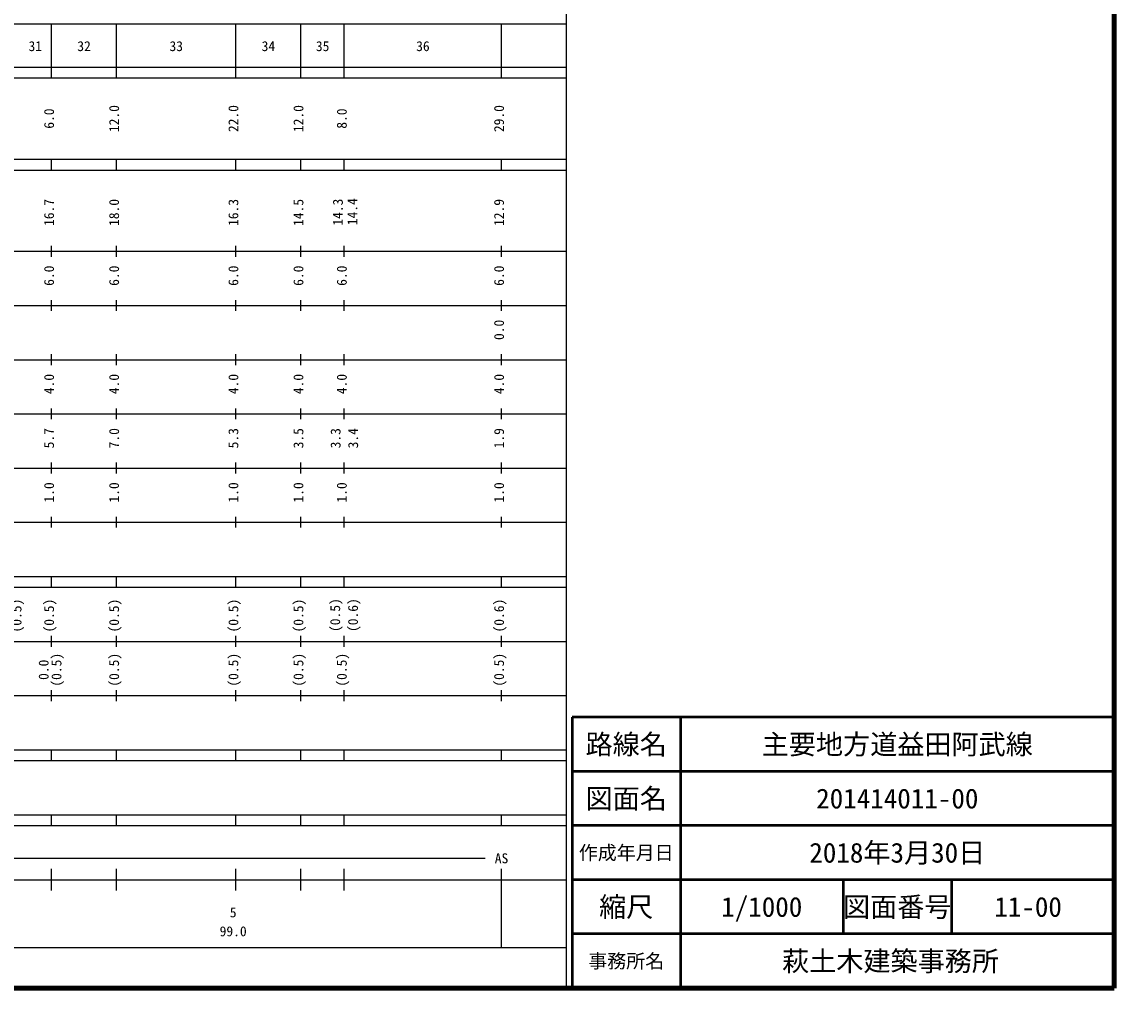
# Model space of a CAD drawing. Units: millimetres on the paper, enlarged 1000 times. Extents: x 40000 to 680000, y 20000 to 380000.
# Drawn here: x 478523 to 680000, y 20000 to 198357 of the extents above; entities that cross this region are included whole.
import ezdxf
from ezdxf.enums import TextEntityAlignment as Align

# ---------------------------------------------------------------- set-up
doc = ezdxf.new("R2010")
doc.units = ezdxf.units.MM
doc.header["$LTSCALE"] = 1000
for name, color, linetype, lineweight in [('M-TTL', 2, 'Continuous', 140), ('M-TTL-BAND', 7, 'Continuous', 25), ('M-TTL-FRAM', 2, 'Continuous', 50), ('M-TTL-LINE', 7, 'Continuous', 50)]:
    doc.layers.add(name, color=color, linetype=linetype, lineweight=lineweight)
doc.layers.add('M-TTL-TXT', color=7, linetype='Continuous')
doc.styles.add('ＭＳ ゴシック', font='')
doc.styles.get('ＭＳ ゴシック').set_extended_font_data('MS Gothic')

msp = doc.modelspace()

# ---------------------------------------------------------------- linework, layer by layer
at = {"layer": 'M-TTL'}
for p, q in [((680000, 20000), (680000, 380000)), ((40000, 20000), (680000, 20000))]:
    msp.add_line(p, q, dxfattribs=at)
at = {"layer": 'M-TTL-BAND'}
for p, q in [((579000, 20000), (579000, 370000)), ((68000, 198000), (579000, 198000)), ((484000, 188000), (484000, 198000)), ((496000, 188000), (496000, 198000)), ((518000, 188000), (518000, 198000)), ((530000, 188000), (530000, 198000)), ((538000, 188000), (538000, 198000)), ((567000, 188000), (567000, 198000)), ((40000, 190000), (579000, 190000)), ((40000, 188000), (579000, 188000)), ((40000, 173000), (579000, 173000)), ((484000, 171000), (484000, 173000)), ((496000, 171000), (496000, 173000)), ((518000, 171000), (518000, 173000)), ((530000, 171000), (530000, 173000)), ((538000, 171000), (538000, 173000)), ((567000, 171000), (567000, 173000)), ((40000, 171000), (579000, 171000)), ((40000, 156000), (579000, 156000)), ((484000, 155000), (484000, 157000)), ((496000, 155000), (496000, 157000)), ((518000, 155000), (518000, 157000)), ((530000, 155000), (530000, 157000)), ((538000, 155000), (538000, 157000)), ((567000, 155000), (567000, 157000)), ((46000, 146000), (579000, 146000)), ((484000, 145000), (484000, 147000)), ((496000, 145000), (496000, 147000)), ((518000, 145000), (518000, 147000)), ((530000, 145000), (530000, 147000)), ((538000, 145000), (538000, 147000)), ((567000, 145000), (567000, 147000)), ((52000, 136000), (579000, 136000)), ((484000, 135000), (484000, 137000)), ((496000, 135000), (496000, 137000)), ((518000, 135000), (518000, 137000)), ((530000, 135000), (530000, 137000)), ((538000, 135000), (538000, 137000)), ((567000, 135000), (567000, 137000)), ((484000, 125000), (484000, 127000)), ((496000, 125000), (496000, 127000)), ((518000, 125000), (518000, 127000)), ((530000, 125000), (530000, 127000)), ((538000, 125000), (538000, 127000)), ((567000, 125000), (567000, 127000)), ((46000, 126000), (579000, 126000)), ((484000, 115000), (484000, 117000)), ((496000, 115000), (496000, 117000)), ((518000, 115000), (518000, 117000)), ((530000, 115000), (530000, 117000)), ((538000, 115000), (538000, 117000)), ((567000, 115000), (567000, 117000)), ((52000, 116000), (579000, 116000)), ((484000, 105000), (484000, 107000)), ((496000, 105000), (496000, 107000)), ((518000, 105000), (518000, 107000)), ((530000, 105000), (530000, 107000)), ((538000, 105000), (538000, 107000)), ((567000, 105000), (567000, 107000)), ((46000, 106000), (579000, 106000)), ((40000, 96000), (579000, 96000)), ((484000, 94000), (484000, 96000)), ((496000, 94000), (496000, 96000)), ((518000, 94000), (518000, 96000)), ((530000, 94000), (530000, 96000)), ((538000, 94000), (538000, 96000)), ((567000, 94000), (567000, 96000)), ((40000, 94000), (579000, 94000)), ((484000, 83000), (484000, 85000)), ((496000, 83000), (496000, 85000)), ((518000, 83000), (518000, 85000)), ((530000, 83000), (530000, 85000)), ((538000, 83000), (538000, 85000)), ((567000, 83000), (567000, 85000)), ((49000, 84000), (579000, 84000)), ((484000, 73000), (484000, 75000)), ((496000, 73000), (496000, 75000)), ((518000, 73000), (518000, 75000)), ((530000, 73000), (530000, 75000)), ((538000, 73000), (538000, 75000)), ((567000, 73000), (567000, 75000)), ((40000, 74000), (579000, 74000)), ((40000, 64000), (579000, 64000)), ((484000, 62000), (484000, 64000)), ((496000, 62000), (496000, 64000)), ((518000, 62000), (518000, 64000)), ((530000, 62000), (530000, 64000)), ((538000, 62000), (538000, 64000)), ((567000, 62000), (567000, 64000)), ((40000, 62000), (579000, 62000)), ((40000, 52000), (579000, 52000)), ((484000, 50000), (484000, 52000)), ((496000, 50000), (496000, 52000)), ((518000, 50000), (518000, 52000)), ((530000, 50000), (530000, 52000)), ((538000, 50000), (538000, 52000)), ((567000, 50000), (567000, 52000)), ((40000, 50000), (579000, 50000)), ((71000, 44000), (564000, 44000)), ((484000, 38000), (484000, 42000)), ((496000, 38000), (496000, 42000)), ((518000, 38000), (518000, 42000)), ((530000, 38000), (530000, 42000)), ((538000, 38000), (538000, 42000)), ((567000, 27500), (567000, 42000)), ((40000, 40000), (579000, 40000)), ((68000, 27500), (579000, 27500))]:
    msp.add_line(p, q, dxfattribs=at)
at = {"layer": 'M-TTL-FRAM'}
for p, q in [((680000, 70000), (580000, 70000)), ((580000, 70000), (580000, 20000))]:
    msp.add_line(p, q, dxfattribs=at)
at = {"layer": 'M-TTL-LINE'}
for p, q in [((600000, 70000), (600000, 20000)), ((680000, 60000), (580000, 60000)), ((680000, 50000), (580000, 50000)), ((680000, 40000), (580000, 40000)), ((630000, 40000), (630000, 30000)), ((650000, 40000), (650000, 30000)), ((680000, 30000), (580000, 30000))]:
    msp.add_line(p, q, dxfattribs=at)

# ---------------------------------------------------------------- texts
at = {"layer": 'M-TTL-BAND', "style": 'ＭＳ ゴシック'}
for s, p in [('31', (481000, 192405)), ('32', (490000, 192405)), ('33', (507000, 192405)), ('34', (524000, 192405)), ('35', (534000, 192405)), ('36', (552500, 192405)), ('AS', (567000, 42500)), ('5', (517500, 32523)), ('99.0', (517500, 29033))]:
    msp.add_text(s, height=1833, dxfattribs=at).set_placement(p, align=Align.BOTTOM_CENTER)
for s, p in [('6.0', (485000, 180500)), ('12.0', (497000, 180500)), ('22.0', (519000, 180500)), ('12.0', (531000, 180500)), ('8.0', (539000, 180500)), ('29.0', (568000, 180500)), ('16.7', (485000, 163174)), ('18.0', (497000, 163174)), ('16.3', (519000, 163174)), ('14.5', (531000, 163174)), ('14.3', (538272, 163224)), ('14.4', (540960, 163314)), ('12.9', (568000, 163174)), ('6.0', (485000, 151500)), ('6.0', (497000, 151500)), ('6.0', (519000, 151500)), ('6.0', (531000, 151500)), ('6.0', (539000, 151500)), ('6.0', (568000, 151500)), ('0.0', (568000, 141500)), ('4.0', (485000, 131500)), ('4.0', (497000, 131500)), ('4.0', (519000, 131500)), ('4.0', (531000, 131500)), ('4.0', (539000, 131500)), ('4.0', (568000, 131500)), ('5.7', (485000, 121500)), ('7.0', (497000, 121500)), ('5.3', (519000, 121500)), ('3.5', (531000, 121500)), ('3.3', (537853, 121500)), ('3.4', (541090, 121497)), ('1.9', (568000, 121500)), ('1.0', (485000, 111500)), ('1.0', (497000, 111500)), ('1.0', (519000, 111500)), ('1.0', (531000, 111500)), ('1.0', (539000, 111500)), ('1.0', (568000, 111500)), ('(0.5)', (479000, 88764)), ('(0.5)', (485000, 88764)), ('(0.5)', (497000, 88764)), ('(0.5)', (519000, 88764)), ('(0.5)', (531000, 88764)), ('(0.5)', (537776, 88854)), ('(0.6)', (541061, 88854)), ('(0.6)', (568000, 88764)), ('(0.5)', (486370, 78764)), ('(0.5)', (497000, 78764)), ('(0.5)', (519000, 78764)), ('(0.5)', (531000, 78764)), ('(0.5)', (539000, 78764)), ('(0.5)', (568000, 78764)), ('0.0', (484000, 78764))]:
    msp.add_text(s, height=1833, rotation=90, dxfattribs=at).set_placement(p, align=Align.BOTTOM_CENTER)
at = {"layer": 'M-TTL-TXT', "style": 'ＭＳ ゴシック'}
for s, height, p in [('路線名', 3666, (590000, 65000)), ('路線名', 3666, (590000, 65000)), ('主要地方道益田阿武線', 3666, (640000, 65000)), ('図面名', 3666, (590000, 55000)), ('図面名', 3666, (590000, 55000)), ('201414011-00', 3666, (640000, 55000)), ('作成年月日', 2566, (590000, 45000)), ('作成年月日', 2566, (590000, 45000)), ('2018年3月30日', 3666, (640000, 45000)), ('縮尺', 3666, (590000, 35000)), ('縮尺', 3666, (590000, 35000)), ('1/1000', 3666, (615000, 35000)), ('図面番号', 3666, (640000, 35000)), ('図面番号', 3666, (640000, 35000)), ('11-00', 3666, (664125, 35000)), ('事務所名', 2566, (590000, 25000)), ('事務所名', 2566, (590000, 25000)), ('萩土木建築事務所 ', 3666, (640000, 25000))]:
    msp.add_text(s, height=height, dxfattribs=at).set_placement(p, align=Align.MIDDLE_CENTER)

doc.saveas('drawing.dxf')
